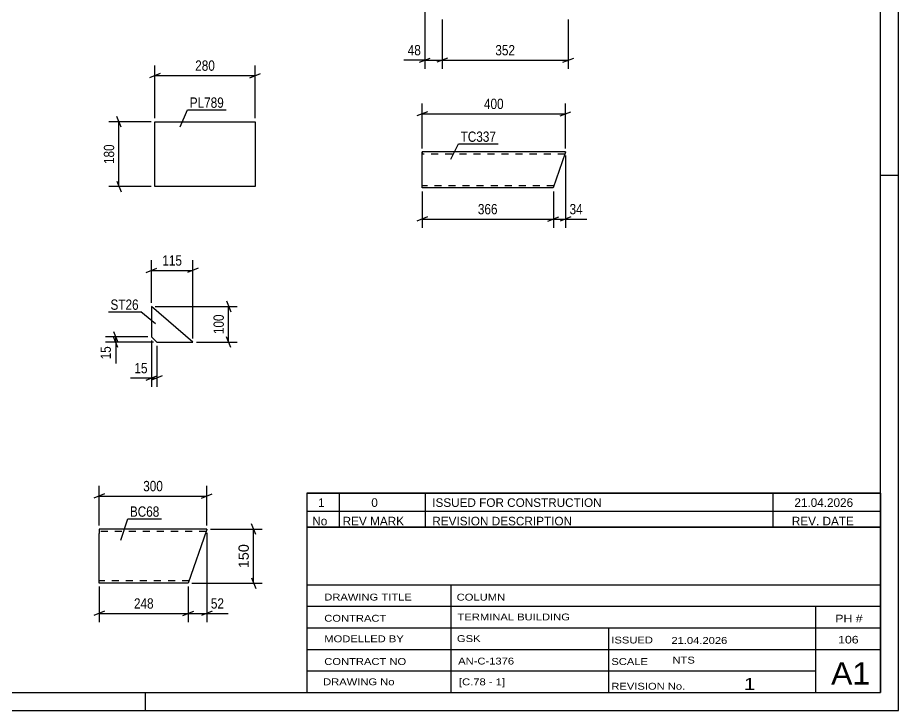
# Model space of a CAD drawing. Header units: millimetres. Extents: x 0 to 594, y 0 to 420.
# Drawn here: x 348.4 to 594, y 0 to 193 of the extents above; entities that cross this region are included whole.
import ezdxf

# ---------------------------------------------------------------- set-up
doc = ezdxf.new("R2010")
doc.units = ezdxf.units.MM
doc.linetypes.add('DXK_LINE_DOT2', pattern=[3.9198, 1.9599, -1.9599])
doc.styles.add('Arial', font='ARIAL.TTF', dxfattribs={"height": 0.2})
doc.styles.add('Arial Narrow', font='ARIALN.TTF', dxfattribs={"height": 0.2})

# ---------------------------------------------------------------- blocks, each defined once
blk = doc.blocks.new('Unknown-284936435-1134')
at = {"color": 5, "linetype": 'Continuous'}
for p, q in [((594, 0), (594, 420)), ((589, 5), (589, 415)), ((594, 149), (589, 149)), ((5, 5), (589, 5)), ((384, 0), (384, 5)), ((0, 0), (594, 0))]:
    blk.add_line(p, q, dxfattribs=at)
blk = doc.blocks.new('Part-284936435-8227 - 8226')
at = {"color": 2, "linetype": 'Continuous'}
for p, q in [((386.63, 145.97), (386.63, 163.97)), ((386.63, 163.97), (414.63, 163.97)), ((414.63, 163.97), (414.63, 145.97)), ((414.63, 145.97), (386.63, 145.97))]:
    blk.add_line(p, q, dxfattribs=at)
blk = doc.blocks.new('Part-284936435-8244 - 8243')
at = {"color": 2, "linetype": 'Continuous'}
for p, q in [((385.71, 112.58), (385.71, 104.08)), ((397.21, 102.58), (385.71, 112.58)), ((385.71, 104.08), (387.21, 102.58)), ((387.21, 102.58), (397.21, 102.58))]:
    blk.add_line(p, q, dxfattribs=at)
blk = doc.blocks.new('Part-284936435-12280 - 12279')
at = {"color": 2, "linetype": 'Continuous'}
for p, q in [((461.17, 154.39), (461.17, 155.59)), ((501.17, 155.59), (461.17, 155.59)), ((501.04, 155.24), (497.72, 145.59)), ((501.13, 155.5), (501.04, 155.24)), ((501.17, 155.59), (501.13, 155.5)), ((461.17, 146.79), (461.17, 154.39)), ((461.17, 145.68), (461.17, 146.79)), ((461.17, 145.59), (461.17, 145.68)), ((497.72, 145.59), (461.17, 145.59))]:
    blk.add_line(p, q, dxfattribs=at)
at = {"color": 7, "linetype": 'DXK_LINE_DOT2'}
for p, q in [((461.17, 155.59), (461.17, 155.5)), ((461.17, 155.5), (461.17, 155.24)), ((500.96, 154.99), (461.17, 154.99)), ((461.17, 145.94), (461.17, 146.79)), ((497.93, 146.19), (461.17, 146.19))]:
    blk.add_line(p, q, dxfattribs=at)
blk = doc.blocks.new('Part-284936435-12304 - 12303')
at = {"color": 2, "linetype": 'Continuous'}
for p, q in [((371.13, 50.47), (371.13, 49.27)), ((401.13, 50.47), (371.13, 50.47)), ((371.13, 36.67), (371.13, 49.27)), ((401.01, 50.12), (395.97, 35.47)), ((401.1, 50.38), (401.01, 50.12)), ((401.13, 50.47), (401.1, 50.38)), ((371.13, 35.56), (371.13, 36.67)), ((371.13, 35.47), (371.13, 35.56)), ((395.97, 35.47), (371.13, 35.47))]:
    blk.add_line(p, q, dxfattribs=at)
at = {"color": 7, "linetype": 'DXK_LINE_DOT2'}
for p, q in [((371.13, 50.47), (371.13, 50.38)), ((371.13, 50.38), (371.13, 50.12)), ((400.93, 49.87), (371.13, 49.87)), ((371.13, 35.82), (371.13, 36.67)), ((396.18, 36.07), (371.13, 36.07))]:
    blk.add_line(p, q, dxfattribs=at)
blk = doc.blocks.new('StraightDimension-284936435-8941 - 8226')
at = {"color": 7, "linetype": 'Continuous'}
for p, q in [((377.23, 162.47), (376.03, 165.47)), ((385.63, 163.97), (373.78, 163.97)), ((376.63, 145.97), (376.63, 163.97)), ((376.03, 147.47), (377.23, 144.47)), ((385.63, 145.97), (373.78, 145.97))]:
    blk.add_line(p, q, dxfattribs=at)
at = {"color": 0}
blk.add_wipeout([(375.88, 158.31), (371.68, 158.31), (371.68, 151.63), (375.88, 151.63)], dxfattribs=at)
at = {"color": 3, "style": 'Arial Narrow'}
blk.add_text('180', height=2.863, rotation=90.0002, dxfattribs=at).set_placement((375.28, 152.23))
blk = doc.blocks.new('StraightDimension-284936435-8945 - 8226')
at = {"color": 7, "linetype": 'Continuous'}
for p, q in [((386.63, 164.97), (386.63, 179.73)), ((414.63, 164.97), (414.63, 179.73)), ((388.13, 177.48), (385.13, 176.28)), ((386.63, 176.88), (414.63, 176.88)), ((413.13, 176.28), (416.13, 177.48))]:
    blk.add_line(p, q, dxfattribs=at)
at = {"color": 0}
blk.add_wipeout([(403.97, 177.63), (403.97, 181.83), (397.29, 181.83), (397.29, 177.63)], dxfattribs=at)
at = {"color": 3, "style": 'Arial Narrow'}
blk.add_text('280', height=2.863, dxfattribs=at).set_placement((397.89, 178.23))
blk = doc.blocks.new('StraightDimension-284936435-8953 - 8243')
at = {"color": 7, "linetype": 'Continuous'}
for p, q in [((385.71, 103.08), (385.71, 90.18)), ((387.21, 101.58), (387.21, 90.18)), ((384.21, 91.98), (387.21, 93.18)), ((388.71, 93.18), (385.71, 91.98)), ((385.71, 92.58), (387.21, 92.58))]:
    blk.add_line(p, q, dxfattribs=at)
at = {"color": 0}
blk.add_wipeout([(385.19, 93.33), (385.19, 97.53), (380.33, 97.53), (380.33, 93.33)], dxfattribs=at)
at = {"color": 7, "linetype": 'Continuous'}
blk.add_line((385.71, 92.58), (379.81, 92.58), dxfattribs=at)
blk.add_line((385.71, 92.58), (379.81, 92.58), dxfattribs=at)
at = {"color": 3, "style": 'Arial Narrow'}
blk.add_text('15', height=2.863, dxfattribs=at).set_placement((380.93, 93.93))
blk = doc.blocks.new('StraightDimension-284936435-8965 - 8243')
at = {"color": 7, "linetype": 'Continuous'}
for p, q in [((406.61, 114.08), (407.81, 111.08)), ((386.71, 112.58), (409.61, 112.58)), ((407.21, 102.58), (407.21, 112.58)), ((407.81, 101.08), (406.61, 104.08)), ((398.21, 102.58), (409.61, 102.58))]:
    blk.add_line(p, q, dxfattribs=at)
at = {"color": 0}
blk.add_wipeout([(406.46, 110.93), (402.26, 110.93), (402.26, 104.24), (406.46, 104.24)], dxfattribs=at)
at = {"color": 3, "style": 'Arial Narrow'}
blk.add_text('100', height=2.863, rotation=90.0002, dxfattribs=at).set_placement((405.86, 104.84))
blk = doc.blocks.new('StraightDimension-284936435-8957 - 8243')
at = {"color": 7, "linetype": 'Continuous'}
for p, q in [((385.71, 113.58), (385.71, 125.43)), ((397.21, 103.58), (397.21, 125.43)), ((384.21, 121.98), (387.21, 123.18)), ((398.71, 123.18), (395.71, 121.98)), ((385.71, 122.58), (397.21, 122.58))]:
    blk.add_line(p, q, dxfattribs=at)
at = {"color": 0}
blk.add_wipeout([(394.8, 123.33), (394.8, 127.53), (388.12, 127.53), (388.12, 123.33)], dxfattribs=at)
at = {"color": 3, "style": 'Arial Narrow'}
blk.add_text('115', height=2.863, dxfattribs=at).set_placement((388.72, 123.93))
blk = doc.blocks.new('StraightDimension-284936435-8961 - 8243')
at = {"color": 7, "linetype": 'Continuous'}
for p, q in [((384.71, 104.08), (372.86, 104.08)), ((375.11, 105.58), (376.31, 102.58)), ((376.31, 101.08), (375.11, 104.08)), ((375.71, 102.58), (375.71, 104.08)), ((386.21, 102.58), (372.86, 102.58))]:
    blk.add_line(p, q, dxfattribs=at)
at = {"color": 0}
blk.add_wipeout([(374.96, 102.06), (370.76, 102.06), (370.76, 97.2), (374.96, 97.2)], dxfattribs=at)
at = {"color": 7, "linetype": 'Continuous'}
blk.add_line((375.71, 102.58), (375.71, 96.68), dxfattribs=at)
blk.add_line((375.71, 102.58), (375.71, 96.68), dxfattribs=at)
at = {"color": 3, "style": 'Arial Narrow'}
blk.add_text('15', height=2.863, rotation=90.0002, dxfattribs=at).set_placement((374.36, 97.8))
blk = doc.blocks.new('StraightDimension-284936435-12691 - 12271')
at = {"color": 7, "linetype": 'Continuous'}
for p, q in [((466.74, 192.53), (466.74, 178.78)), ((501.94, 192.53), (501.94, 178.78)), ((468.24, 181.78), (465.24, 180.58)), ((500.44, 180.58), (503.44, 181.78)), ((466.74, 181.18), (501.94, 181.18))]:
    blk.add_line(p, q, dxfattribs=at)
at = {"color": 0}
blk.add_wipeout([(487.68, 181.93), (487.68, 186.13), (481, 186.13), (481, 181.93)], dxfattribs=at)
at = {"color": 3, "style": 'Arial Narrow'}
blk.add_text('352', height=2.863, dxfattribs=at).set_placement((481.6, 182.53))
blk = doc.blocks.new('StraightDimension-284936435-12692 - 12271')
at = {"color": 7, "linetype": 'Continuous'}
for p, q in [((461.94, 205.73), (461.94, 178.78)), ((466.74, 192.53), (466.74, 178.78)), ((460.44, 180.58), (463.44, 181.78)), ((468.24, 181.78), (465.24, 180.58)), ((461.94, 181.18), (466.74, 181.18))]:
    blk.add_line(p, q, dxfattribs=at)
at = {"color": 0}
blk.add_wipeout([(461.41, 181.93), (461.41, 186.13), (456.56, 186.13), (456.56, 181.93)], dxfattribs=at)
at = {"color": 7, "linetype": 'Continuous'}
blk.add_line((461.94, 181.18), (456.03, 181.18), dxfattribs=at)
blk.add_line((461.94, 181.18), (456.03, 181.18), dxfattribs=at)
at = {"color": 3, "style": 'Arial Narrow'}
blk.add_text('48', height=2.863, dxfattribs=at).set_placement((457.16, 182.53))
blk = doc.blocks.new('StraightDimension-284936435-12740 - 12279')
at = {"color": 7, "linetype": 'Continuous'}
for p, q in [((501.17, 154.59), (501.17, 134.49)), ((497.77, 144.59), (497.77, 134.49)), ((496.27, 136.29), (499.27, 137.49)), ((497.77, 136.89), (501.17, 136.89)), ((502.67, 137.49), (499.67, 136.29))]:
    blk.add_line(p, q, dxfattribs=at)
at = {"color": 0}
blk.add_wipeout([(506.55, 137.64), (506.55, 141.84), (501.69, 141.84), (501.69, 137.64)], dxfattribs=at)
at = {"color": 7, "linetype": 'Continuous'}
blk.add_line((501.17, 136.89), (507.07, 136.89), dxfattribs=at)
blk.add_line((501.17, 136.89), (507.07, 136.89), dxfattribs=at)
at = {"color": 3, "style": 'Arial Narrow'}
blk.add_text('34', height=2.863, dxfattribs=at).set_placement((502.29, 138.24))
blk = doc.blocks.new('StraightDimension-284936435-12726 - 12279')
at = {"color": 7, "linetype": 'Continuous'}
for p, q in [((461.17, 156.59), (461.17, 169.07)), ((501.17, 156.59), (501.17, 169.07)), ((462.67, 166.82), (459.67, 165.62)), ((461.17, 166.22), (501.17, 166.22)), ((499.67, 165.62), (502.67, 166.82))]:
    blk.add_line(p, q, dxfattribs=at)
at = {"color": 0}
blk.add_wipeout([(484.51, 166.97), (484.51, 171.17), (477.82, 171.17), (477.82, 166.97)], dxfattribs=at)
at = {"color": 3, "style": 'Arial Narrow'}
blk.add_text('400', height=2.863, dxfattribs=at).set_placement((478.42, 167.57))
blk = doc.blocks.new('StraightDimension-284936435-12741 - 12279')
at = {"color": 7, "linetype": 'Continuous'}
for p, q in [((461.17, 144.59), (461.17, 134.49)), ((497.77, 144.59), (497.77, 134.49)), ((462.67, 137.49), (459.67, 136.29)), ((461.17, 136.89), (497.77, 136.89)), ((496.27, 136.29), (499.27, 137.49))]:
    blk.add_line(p, q, dxfattribs=at)
at = {"color": 0}
blk.add_wipeout([(482.81, 137.64), (482.81, 141.84), (476.12, 141.84), (476.12, 137.64)], dxfattribs=at)
at = {"color": 3, "style": 'Arial Narrow'}
blk.add_text('366', height=2.863, dxfattribs=at).set_placement((476.72, 138.24))
blk = doc.blocks.new('StraightDimension-284936435-12402 - 12303')
at = {"color": 7, "linetype": 'Continuous'}
for p, q in [((371.13, 51.47), (371.13, 62.57)), ((401.13, 51.47), (401.13, 62.57)), ((372.63, 60.32), (369.63, 59.12)), ((371.13, 59.72), (401.13, 59.72)), ((399.63, 59.12), (402.63, 60.32))]:
    blk.add_line(p, q, dxfattribs=at)
at = {"color": 0}
blk.add_wipeout([(389.48, 60.47), (389.48, 64.67), (382.79, 64.67), (382.79, 60.47)], dxfattribs=at)
at = {"color": 3, "style": 'Arial Narrow'}
blk.add_text('300', height=2.863, dxfattribs=at).set_placement((383.39, 61.07))
blk = doc.blocks.new('StraightDimension-284936435-17679 - 12303')
at = {"color": 7, "linetype": 'Continuous'}
for p, q in [((414.78, 48.97), (413.58, 51.97)), ((402.13, 50.47), (416.58, 50.47)), ((414.18, 35.47), (414.18, 50.47)), ((413.58, 36.97), (414.78, 33.97)), ((396.97, 35.47), (416.58, 35.47))]:
    blk.add_line(p, q, dxfattribs=at)
at = {"color": 0}
blk.add_wipeout([(413.43, 46.9), (409.23, 46.9), (409.23, 39.03), (413.43, 39.03)], dxfattribs=at)
at = {"color": 3, "style": 'Arial'}
blk.add_text('150', height=2.865, rotation=90.0002, dxfattribs=at).set_placement((412.83, 39.63))
blk = doc.blocks.new('StraightDimension-284936435-12364 - 12303')
at = {"color": 7, "linetype": 'Continuous'}
for p, q in [((401.13, 49.47), (401.13, 24.61)), ((395.97, 34.47), (395.97, 24.61)), ((394.47, 26.41), (397.47, 27.61)), ((402.63, 27.61), (399.63, 26.41)), ((395.97, 27.01), (401.13, 27.01))]:
    blk.add_line(p, q, dxfattribs=at)
at = {"color": 0}
blk.add_wipeout([(406.51, 27.76), (406.51, 31.96), (401.66, 31.96), (401.66, 27.76)], dxfattribs=at)
at = {"color": 7, "linetype": 'Continuous'}
blk.add_line((401.13, 27.01), (407.04, 27.01), dxfattribs=at)
blk.add_line((401.13, 27.01), (407.04, 27.01), dxfattribs=at)
at = {"color": 3, "style": 'Arial Narrow'}
blk.add_text('52', height=2.863, dxfattribs=at).set_placement((402.26, 28.36))
blk = doc.blocks.new('StraightDimension-284936435-12365 - 12303')
at = {"color": 7, "linetype": 'Continuous'}
for p, q in [((371.13, 34.47), (371.13, 24.61)), ((395.97, 34.47), (395.97, 24.61)), ((372.63, 27.61), (369.63, 26.41)), ((394.47, 26.41), (397.47, 27.61)), ((371.13, 27.01), (395.97, 27.01))]:
    blk.add_line(p, q, dxfattribs=at)
at = {"color": 0}
blk.add_wipeout([(386.89, 27.76), (386.89, 31.96), (380.21, 31.96), (380.21, 27.76)], dxfattribs=at)
at = {"color": 3, "style": 'Arial Narrow'}
blk.add_text('248', height=2.863, dxfattribs=at).set_placement((380.81, 28.36))
blk = doc.blocks.new('Unknown-284936435-17699')
at = {"color": 7, "linetype": 'Continuous'}
for p, q in [((429, 51.05), (429, 5)), ((429, 51.05), (589, 51.05)), ((589, 51), (589, 5)), ((429, 35), (589, 35)), ((469.14, 35), (469.14, 5)), ((429, 29), (589, 29)), ((571, 5.05), (571, 29.05)), ((429, 23), (589, 23)), ((513.14, 23), (513.14, 5)), ((429, 17), (589, 17)), ((429, 11), (571, 11)), ((429, 5), (589, 5))]:
    blk.add_line(p, q, dxfattribs=at)
at = {"color": 7, "style": 'Arial Narrow'}
for s, height, width, p in [('DRAWING TITLE', 1.9089, 1.425378, (433.88, 30.61)), ('COLUMN', 1.909, 1.425378, (470.81, 30.59)), ('CONTRACT', 1.909, 1.425378, (433.88, 24.71)), ('TERMINAL BUILDING', 1.9089, 1.425378, (471.06, 25.07)), ('MODELLED BY', 1.9089, 1.425378, (433.88, 18.98)), ('GSK', 1.909, 1.425378, (470.88, 19.04)), ('ISSUED', 1.909, 1.425378, (513.94, 18.64)), ('21.04.2026', 1.909, 1.425378, (530.69, 18.52)), ('CONTRACT NO', 1.9089, 1.425378, (433.88, 12.66)), ('AN-C-1376', 1.909, 1.425378, (471.23, 12.78)), ('SCALE', 1.909, 1.425378, (513.94, 12.65)), ('A1', 6.204, 1.25, (575.24, 7.2)), ('DRAWING No', 1.909, 1.425378, (433.56, 7)), ('[C.78 - 1]', 1.909, 1.425378, (471.46, 6.99)), ('REVISION No.', 1.9089, 1.425378, (513.94, 5.77)), ('1', 3.34, 1.5, (550.91, 5.68))]:
    blk.add_text(s, height=height, dxfattribs=dict(at, width=width)).set_placement(p)
at = {"color": 7, "linetype": 'Continuous', "style": 'Arial Narrow'}
for s, height, width, p in [('PH #', 2.1, 1.42538, (576.4, 24.55)), ('106', 2.1, 1.42538, (577.19, 18.65)), ('NTS', 1.909, 1.425378, (531, 13.05))]:
    blk.add_text(s, height=height, dxfattribs=dict(at, width=width)).set_placement(p)
blk = doc.blocks.new('Unknown-284936435-17700')
at = {"color": 7, "linetype": 'Continuous'}
for p, q in [((429, 60.55), (589, 60.55)), ((589, 60.55), (429, 60.55)), ((429, 60.55), (429, 55.55)), ((438, 60.55), (438, 55.55)), ((462, 60.55), (462, 55.55)), ((559, 60.55), (559, 55.55)), ((589, 60.55), (589, 55.55)), ((429, 55.55), (589, 55.55)), ((429, 55.55), (429, 51.05)), ((429, 55.55), (589, 55.55)), ((438, 55.55), (438, 51.05)), ((462, 55.55), (462, 51.05)), ((559, 55.55), (559, 51.05)), ((589, 55.55), (589, 51.05)), ((589, 51.05), (429, 51.05))]:
    blk.add_line(p, q, dxfattribs=at)
at = {"color": 7, "linetype": 'Continuous', "style": 'Arial Narrow'}
for s, height, width, p in [('1', 2.39, 1.196471, (432.16, 56.7)), ('0', 2.39, 1.196471, (447, 56.7)), ('ISSUED FOR CONSTRUCTION', 2.3861, 1.196471, (464, 56.7)), ('21.04.2026', 2.386, 1.196471, (565, 56.7)), ('No', 2.386, 1.2, (430.54, 51.55)), ('REV MARK', 2.386, 1.2, (439, 51.55)), ('REVISION DESCRIPTION', 2.3861, 1.2, (464, 51.55)), ('REV. DATE', 2.386, 1.2, (564.28, 51.55))]:
    blk.add_text(s, height=height, dxfattribs=dict(at, width=width)).set_placement(p)
blk = doc.blocks.new('Mark-284936435-9111 - 8226')
at = {"color": 0}
blk.add_wipeout([(405.88, 167.92), (405.88, 170.92), (396.37, 170.92), (396.37, 167.92)], dxfattribs=at)
blk.add_wipeout([(405.88, 167.92), (405.88, 170.92), (396.37, 170.92), (396.37, 167.92)], dxfattribs=at)
at = {"color": 30, "linetype": 'Continuous'}
for p, q in [((393.71, 162.63), (395.77, 167.32)), ((395.77, 167.32), (406.48, 167.32))]:
    blk.add_line(p, q, dxfattribs=at)
at = {"color": 3, "style": 'Arial Narrow'}
blk.add_text('PL789', height=2.863, dxfattribs=at).set_placement((396.37, 167.92))
blk = doc.blocks.new('Mark-284936435-9123 - 8243')
at = {"color": 0}
blk.add_wipeout([(382.11, 111.62), (382.11, 114.62), (374.26, 114.62), (374.26, 111.62)], dxfattribs=at)
blk.add_wipeout([(382.11, 111.62), (382.11, 114.62), (374.26, 114.62), (374.26, 111.62)], dxfattribs=at)
at = {"color": 30, "linetype": 'Continuous'}
for p in [(373.66, 111.02), (386.83, 107.67)]:
    blk.add_line(p, (382.71, 111.02), dxfattribs=at)
at = {"color": 3, "style": 'Arial Narrow'}
blk.add_text('ST26', height=2.863, dxfattribs=at).set_placement((374.26, 111.62))
blk = doc.blocks.new('Mark-284936435-12323 - 12279')
at = {"color": 0}
blk.add_wipeout([(481.77, 158.43), (481.77, 161.43), (471.91, 161.43), (471.91, 158.43)], dxfattribs=at)
blk.add_wipeout([(481.77, 158.43), (481.77, 161.43), (471.91, 161.43), (471.91, 158.43)], dxfattribs=at)
at = {"color": 30, "linetype": 'Continuous'}
for p, q in [((469.19, 153.56), (471.31, 157.83)), ((471.31, 157.83), (482.37, 157.83))]:
    blk.add_line(p, q, dxfattribs=at)
at = {"color": 3, "style": 'Arial Narrow'}
blk.add_text('TC337', height=2.863, dxfattribs=at).set_placement((471.91, 158.43))
blk = doc.blocks.new('Mark-284936435-12314 - 12303')
at = {"color": 0}
blk.add_wipeout([(387.89, 53.96), (387.89, 56.96), (379.67, 56.96), (379.67, 53.96)], dxfattribs=at)
blk.add_wipeout([(387.89, 53.96), (387.89, 56.96), (379.67, 56.96), (379.67, 53.96)], dxfattribs=at)
at = {"color": 30, "linetype": 'Continuous'}
for p, q in [((377.16, 47.44), (379.07, 53.36)), ((379.07, 53.36), (388.49, 53.36))]:
    blk.add_line(p, q, dxfattribs=at)
at = {"color": 3, "style": 'Arial Narrow'}
blk.add_text('BC68', height=2.863, dxfattribs=at).set_placement((379.67, 53.96))

msp = doc.modelspace()

# ---------------------------------------------------------------- block references
for name in ['Unknown-284936435-1134', 'Part-284936435-8227 - 8226', 'Part-284936435-12280 - 12279', 'Part-284936435-8244 - 8243', 'Unknown-284936435-17700', 'Part-284936435-12304 - 12303', 'Unknown-284936435-17699']:
    msp.add_blockref(name, (0, 0))

# ---------------------------------------------------------------- next in the draw order: block references
for name in ['StraightDimension-284936435-12691 - 12271', 'StraightDimension-284936435-12726 - 12279', 'StraightDimension-284936435-8941 - 8226', 'StraightDimension-284936435-12740 - 12279', 'StraightDimension-284936435-8953 - 8243', 'StraightDimension-284936435-12402 - 12303']:
    msp.add_blockref(name, (0, 0))

# ---------------------------------------------------------------- next in the draw order: block references
for name in ['StraightDimension-284936435-12692 - 12271', 'StraightDimension-284936435-8945 - 8226', 'Mark-284936435-12323 - 12279', 'StraightDimension-284936435-12741 - 12279', 'StraightDimension-284936435-8965 - 8243', 'Mark-284936435-12314 - 12303', 'StraightDimension-284936435-17679 - 12303']:
    msp.add_blockref(name, (0, 0))

# ---------------------------------------------------------------- next in the draw order: block references
for name in ['Mark-284936435-9111 - 8226', 'StraightDimension-284936435-8957 - 8243', 'StraightDimension-284936435-12364 - 12303']:
    msp.add_blockref(name, (0, 0))

# ---------------------------------------------------------------- next in the draw order: block references
for name in ['Mark-284936435-9123 - 8243', 'StraightDimension-284936435-8961 - 8243', 'StraightDimension-284936435-12365 - 12303']:
    msp.add_blockref(name, (0, 0))

doc.saveas('drawing.dxf')
